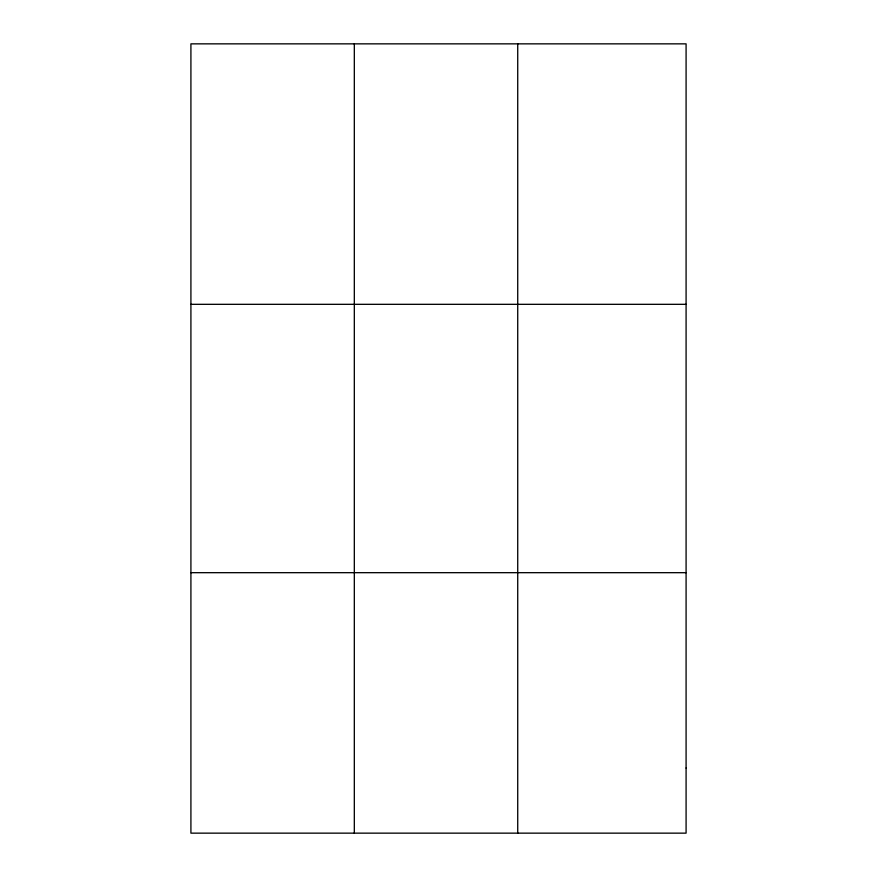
<?xml version="1.0" encoding="UTF-8"?>
<svg xmlns="http://www.w3.org/2000/svg" width="877" height="877" viewBox="0 0 877 877"><rect width="100%" height="100%" fill="white"/><g stroke="black" fill="none" stroke-linecap="round" stroke-linejoin="round"><path stroke-width="1.32" d="M354.319 43.85L354.319 833.15M517.726 43.85L517.726 833.15M190.912 304.319L686.088 304.319M190.912 572.681L686.088 572.681M686.088 768.033L686.088 833.15L190.912 833.15L190.912 43.85L686.088 43.85L686.088 768.033"/></g></svg>
